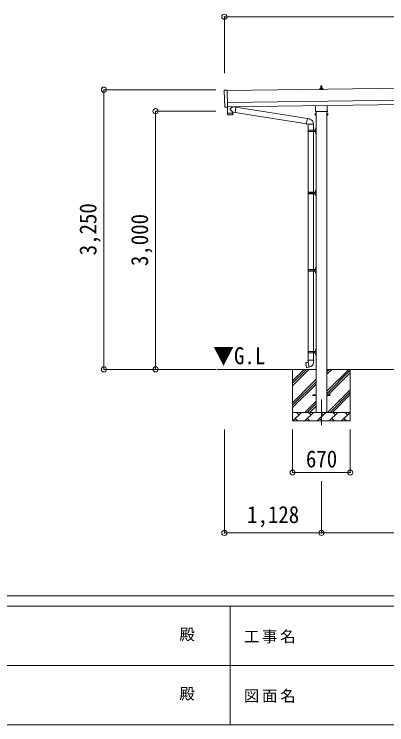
# Model space of a CAD drawing. Units: millimetres at full size, sheet at 1:60. Extents: x -16864 to 16864, y -11640 to 11640.
# Drawn here: x -3409 to 922, y -11640 to -3381 of the extents above; entities that cross this region are included whole.
import ezdxf
from ezdxf.enums import TextEntityAlignment as Align

# ---------------------------------------------------------------- set-up
doc = ezdxf.new("R2010")
doc.units = ezdxf.units.MM
doc.header["$LTSCALE"] = 60
doc.header["$PDMODE"] = 32
doc.header["$PDSIZE"] = 60
doc.linetypes.add('CHAIN1', pattern=[8, 5, -1, 1, -1])
for name, color, linetype, lineweight in [('0-1_Defpoints', 7, 'CHAIN1', 9), ('0-2_TEXT1', 4, 'Continuous', 9), ('0-3_SHAPE', 7, 'Continuous', 9), ('0-7_PARTS2', 7, 'Continuous', 9), ('0-8_TABLE1', 6, 'Continuous', 9), ('0-9_DIM1', 7, 'Continuous', 9), ('F-0', 7, 'Continuous', 9)]:
    doc.layers.add(name, color=color, linetype=linetype, lineweight=lineweight)
doc.styles.add('ＭＳ ゴシック', font='')
doc.styles.get('ＭＳ ゴシック').set_extended_font_data('MS Gothic')

msp = doc.modelspace()

# ---------------------------------------------------------------- linework, layer by layer
at = {"layer": '0-1_Defpoints'}
msp.add_line((162.19, -7858.64), (162.19, -8207.64), dxfattribs=at)
at = {"layer": '0-2_TEXT1'}
for p, q in [((4802.25, -4185.95), (-933.21, -4267.88)), ((144.24, -4254.88), (144.24, -4247.17)), ((180.74, -4254.88), (144.24, -4254.88)), ((144.62, -4246.38), (180.36, -4246.38)), ((145.01, -4246.2), (151.73, -4244.57)), ((152.11, -4244.38), (172.87, -4244.38)), ((152.49, -4243.6), (152.49, -4239.38)), ((153.49, -4239.38), (171.49, -4239.38)), ((156.49, -4239.38), (157.22, -4215.86)), ((158.22, -4214.88), (166.77, -4214.88)), ((167.77, -4215.86), (168.49, -4239.38)), ((172.49, -4243.6), (172.49, -4239.38)), ((179.98, -4246.2), (173.26, -4244.57)), ((180.74, -4254.88), (180.74, -4247.17)), ((-931.21, -4407.87), (4804.25, -4325.93)), ((-930.5, -4457.86), (4804.97, -4375.93)), ((93.89, -4498.87), (93.89, -4443.23)), ((230.49, -4441.28), (230.49, -4498.87)), ((-950.08, -4461.91), (-957, -4461.65)), ((88.19, -4537.14), (88.94, -4535.83)), ((88.19, -4537.14), (88.19, -4554.14)), ((95.19, -4540.73), (88.94, -4540.73)), ((92.19, -4507.64), (92.19, -4502.14)), ((230.12, -4511.14), (94.25, -4511.14)), ((99.69, -4511.14), (99.69, -8008.64)), ((224.69, -8008.64), (224.69, -4511.14)), ((229.19, -4540.73), (235.43, -4540.73)), ((232.19, -4502.14), (232.19, -4507.64)), ((236.19, -4537.14), (235.43, -4535.83)), ((236.19, -4537.14), (236.19, -4554.14)), ((88.19, -4554.14), (88.94, -4555.46)), ((95.19, -4550.55), (88.94, -4550.55)), ((95.19, -4555.46), (88.94, -4555.46)), ((97.69, -4554.84), (95.19, -4554.84)), ((226.69, -4554.84), (229.19, -4554.84)), ((229.19, -4550.55), (235.43, -4550.55)), ((229.19, -4555.46), (235.43, -4555.46)), ((236.19, -4554.14), (235.43, -4555.46)), ((62.19, -7804.14), (99.69, -7804.14)), ((62.19, -7813.14), (62.19, -7804.14)), ((62.19, -7804.14), (99.69, -7804.14)), ((62.19, -7813.14), (62.19, -7804.14)), ((62.19, -7813.14), (99.69, -7813.14)), ((62.19, -7813.14), (99.69, -7813.14)), ((224.69, -7804.14), (262.19, -7804.14)), ((224.69, -7804.14), (262.19, -7804.14)), ((224.69, -7813.14), (262.19, -7813.14)), ((224.69, -7813.14), (262.19, -7813.14)), ((262.19, -7813.14), (262.19, -7804.14)), ((262.19, -7813.14), (262.19, -7804.14))]:
    msp.add_line(p, q, dxfattribs=at)
for points in [[(-964.83, -4264.9), (-933.29, -4262.79), (-930.46, -4460.63)], [(-959.88, -4458.7), (-960.55, -4411.67), (-961.15, -4411.68)], [(-949.34, -4461.63), (-948.68, -4460.99), (-930.44, -4461.63)], [(95.19, -4555.46), (95.19, -4535.83), (88.94, -4535.83)], [(95.19, -4554.84), (95.19, -4536.44), (97.69, -4536.44)], [(229.19, -4554.84), (229.19, -4536.44), (226.69, -4536.44)], [(229.19, -4555.46), (229.19, -4535.83), (235.43, -4535.83)]]:
    msp.add_lwpolyline(points, dxfattribs=at)
for points in [[(97.69, -4556.14), (97.69, -4535.14), (99.69, -4535.14), (99.69, -4556.14)], [(226.69, -4556.14), (226.69, -4535.14), (224.69, -4535.14), (224.69, -4556.14)]]:
    msp.add_lwpolyline(points, close=True, dxfattribs=at)
for centre, radius, start, end in [((145.24, -4247.17), 1, 103.62699, 180), ((151.49, -4243.6), 1, 283.62699, 0), ((156.58, -4240.02), 4.13, 90, 171.17633), ((153.49, -4240.38), 1, 90, 180), ((158.22, -4215.88), 1, 90, 178.60509), ((165.83, -4239.38), 4.83, 133.60282, 180), ((159.16, -4239.38), 4.83, 0, 46.39718), ((166.77, -4215.88), 1, 1.39491, 90), ((168.41, -4240.02), 4.13, 8.82367, 90), ((171.49, -4240.38), 1, 0, 90), ((173.49, -4243.6), 1, 180, 256.37301), ((179.74, -4247.17), 1, 0, 76.37301), ((92.53, -4538.28), 4.34, 145.61575, 214.38425), ((104.43, -4545.64), 16.24, 162.41205, 197.58795), ((96.19, -4502.14), 4, 125.09963, 180), ((96.19, -4507.64), 4, 180, 194.47751), ((96.19, -4507.64), 4, 194.47751, 241.04498), ((228.19, -4507.64), 4, 298.95502, 345.52249), ((228.19, -4502.14), 4, 0, 54.90037), ((228.19, -4507.64), 4, 345.52249, 0), ((219.94, -4545.64), 16.24, 342.41205, 17.58795), ((231.84, -4538.28), 4.34, 325.61575, 34.38425), ((92.53, -4553), 4.34, 145.61575, 214.38425), ((231.84, -4553), 4.34, 325.61575, 34.38425)]:
    msp.add_arc(centre, radius, start, end, dxfattribs=at)
for centre, major_axis, ratio, start_param, end_param in [((-964.63, -4267.89), (-3, -0.04), 0.99863, 4.7647489, 6.2979817), ((-5729, -4406.39), (4762.89, 68.04), 0.99863, 6.2686928, 6.2979817), ((-961.22, -4407.28), (-4.41, -0.06), 0.99863, 6.2686928, 7.8539816), ((-956.88, -4458.65), (-2.15, -2.1), 0.9974, 5.5252311, 7.0411395), ((-950.03, -4460.91), (-0.717, -0.7), 0.9974, 0.7579542, 1.5707963)]:
    msp.add_ellipse(centre, major_axis=major_axis, ratio=ratio, start_param=start_param, end_param=end_param, dxfattribs=at)
at = {"layer": '0-3_SHAPE'}
for p, q in [((99.69, -7508.64), (-1054.26, -7508.64)), ((-172.81, -7508.64), (-172.81, -8108.64)), ((-172.81, -7642.12), (-39.33, -7508.64)), ((-172.81, -7698.69), (17.24, -7508.64)), ((-172.81, -7670.41), (-11.05, -7508.64)), ((3299.69, -7508.64), (224.69, -7508.64)), ((224.69, -7565.75), (281.79, -7508.64)), ((224.69, -7537.47), (253.51, -7508.64)), ((224.69, -7763.74), (479.78, -7508.64)), ((497.19, -7508.64), (497.19, -8108.64)), ((224.69, -7792.02), (497.19, -7519.52)), ((224.69, -7820.31), (497.19, -7547.81)), ((-172.81, -7896.68), (99.69, -7624.18)), ((-172.81, -7924.97), (99.69, -7652.47)), ((-172.81, -7953.25), (99.69, -7680.75)), ((234.34, -8008.64), (497.19, -7745.8)), ((262.63, -8008.64), (497.19, -7774.08)), ((290.91, -8008.64), (497.19, -7802.37)), ((-30.22, -8008.64), (99.69, -7878.74)), ((-1.93, -8008.64), (99.69, -7907.02)), ((-172.81, -8008.64), (497.19, -8008.64)), ((-170.66, -8108.64), (-70.66, -8008.64)), ((-99.21, -8037.2), (-127.76, -8008.64)), ((-29.24, -8108.64), (70.76, -8008.64)), ((42.21, -8037.2), (13.66, -8008.64)), ((26.35, -8008.64), (99.69, -7935.31)), ((112.19, -8108.64), (212.19, -8008.64)), ((183.63, -8037.2), (155.08, -8008.64)), ((253.61, -8108.64), (353.61, -8008.64)), ((325.05, -8037.2), (296.5, -8008.64)), ((395.03, -8108.64), (495.03, -8008.64)), ((466.47, -8037.2), (437.92, -8008.64)), ((-142.1, -8080.09), (-113.55, -8108.64)), ((-0.68, -8080.09), (27.87, -8108.64)), ((140.74, -8080.09), (169.29, -8108.64)), ((282.16, -8080.09), (310.71, -8108.64)), ((423.58, -8080.09), (452.13, -8108.64)), ((497.19, -8108.64), (-172.81, -8108.64))]:
    msp.add_line(p, q, dxfattribs=at)
at = {"layer": '0-8_TABLE1'}
for p, q in [((-965.81, -3411), (-965.81, -4065.33)), ((10893.19, -3411), (-965.81, -3411)), ((-2365.81, -4258.35), (-1065.12, -4258.35)), ((-2365.81, -4258.35), (-2365.81, -7508.64)), ((-1765.81, -4508.64), (-1065.12, -4508.64)), ((-1765.81, -4508.64), (-1765.81, -7508.64)), ((-2365.81, -7508.64), (-1065.12, -7508.64)), ((-966.12, -9409.64), (-966.12, -8207.64)), ((-172.81, -8707.64), (-172.81, -8207.64)), ((497.19, -8707.64), (497.19, -8207.64)), ((-172.81, -8707.64), (497.19, -8707.64)), ((162.19, -9409.64), (162.19, -8809.64)), ((162.19, -9409.64), (-966.12, -9409.64)), ((3362.19, -9409.64), (162.19, -9409.64))]:
    msp.add_line(p, q, dxfattribs=at)
for p in [(-965.81, -3411), (-2365.81, -4258.35), (-1765.81, -4508.64), (-2365.81, -7508.64), (-1765.81, -7508.64), (-172.81, -8707.64), (497.19, -8707.64), (-966.12, -9409.64), (162.19, -9409.64)]:
    msp.add_point(p, dxfattribs=at)
at = {"layer": '0-9_DIM1'}
for p, q in [((-869.05, -4456.98), (-896.7, -4479.5)), ((-831.43, -4460.99), (-857.27, -4456.82)), ((-930.46, -4460.63), (-930.44, -4461.63)), ((-929.81, -4533.86), (-929.4, -4546.91)), ((-925.33, -4532.8), (-925.3, -4533.8)), ((-866.01, -4519.93), (-896.88, -4486.83)), ((-870.33, -4532.01), (-870.34, -4533.01)), ((-866.01, -4519.93), (-841.6, -4523.88)), ((-866.01, -4519.93), (-865.83, -4531.95)), ((-831.43, -4460.99), (-841.6, -4523.88)), ((-841.3, -4522.06), (-11.8, -4654.13)), ((-831.73, -4462.83), (-1.38, -4595.03)), ((-868.82, -4548.99), (-926.35, -4549.81)), ((-12.12, -4655.94), (-6.59, -4624.58)), ((-1.06, -4593.21), (-6.59, -4624.58)), ((-1.06, -4593.21), (0.09, -4591.23)), ((0.09, -4591.23), (3.65, -4591.86)), ((3.65, -4591.86), (4.06, -4594.21)), ((18.58, -4597.03), (20.26, -4598.66)), ((20.26, -4598.66), (22.38, -4599.11)), ((-12.12, -4655.94), (-11.72, -4658.2)), ((-12.12, -4655.94), (-6.97, -4656.76)), ((-11.72, -4658.2), (-8.16, -4658.83)), ((-8.16, -4658.83), (-6.97, -4656.76)), ((-6.97, -4656.76), (7.64, -4659.07)), ((7.64, -4659.07), (9.84, -4658.09)), ((70.14, -4658.49), (8.96, -4658.49)), ((9.69, -4658.49), (9.69, -4727.78)), ((69.69, -4658.49), (69.69, -4727.78)), ((95.69, -4704.78), (98.69, -4703.28)), ((95.69, -4704.78), (95.69, -4736.78)), ((98.69, -4703.28), (98.69, -4736.78)), ((98.69, -4703.28), (99.69, -4703.28)), ((99.69, -4703.28), (99.69, -4736.78)), ((6.69, -4729.78), (57.02, -4729.78)), ((6.69, -4743.78), (57.02, -4743.78)), ((7.69, -4727.78), (93.69, -4727.78)), ((7.69, -4727.78), (7.69, -4729.78)), ((7.69, -4745.78), (7.69, -4743.78)), ((7.69, -4745.78), (93.69, -4745.78)), ((9.69, -4727.56), (9.69, -6349.64)), ((66.69, -4727.78), (66.69, -4732.28)), ((66.69, -4732.28), (68.69, -4732.28)), ((66.69, -4745.78), (66.69, -4741.28)), ((66.69, -4741.28), (68.69, -4741.28)), ((68.69, -4732.28), (68.69, -4736.78)), ((68.69, -4741.28), (68.69, -4736.78)), ((69.69, -4727.56), (69.69, -6349.64)), ((74.69, -4727.78), (74.69, -4736.78)), ((74.69, -4732.28), (77.69, -4732.28)), ((74.69, -4745.78), (74.69, -4736.78)), ((74.69, -4741.28), (77.69, -4741.28)), ((77.69, -4732.28), (77.69, -4736.78)), ((77.69, -4741.28), (77.69, -4736.78)), ((93.38, -4710.63), (95.43, -4711.63)), ((93.38, -4758.63), (95.43, -4759.63)), ((94.65, -4708.63), (95.29, -4708.63)), ((94.65, -4708.63), (94.65, -4716.93)), ((94.65, -4716.93), (95.29, -4716.93)), ((94.65, -4756.63), (95.29, -4756.63)), ((94.65, -4756.63), (94.65, -4764.93)), ((94.65, -4764.93), (95.29, -4764.93)), ((95.29, -4708.63), (95.29, -4716.93)), ((95.29, -4708.63), (95.69, -4709.03)), ((95.29, -4716.93), (95.69, -4716.53)), ((95.29, -4756.63), (95.29, -4764.93)), ((95.29, -4756.63), (95.69, -4757.03)), ((95.29, -4764.93), (95.69, -4764.53)), ((95.43, -4711.63), (96.04, -4712.78)), ((95.43, -4759.63), (96.04, -4760.78)), ((95.69, -4709.03), (95.69, -4716.53)), ((95.69, -4768.78), (95.69, -4736.78)), ((95.69, -4757.03), (95.69, -4764.53)), ((95.69, -4768.78), (98.69, -4770.28)), ((98.69, -4770.28), (98.69, -4736.78)), ((98.69, -4770.28), (99.69, -4770.28)), ((99.69, -4770.28), (99.69, -4736.78)), ((10.19, -5449.64), (10.19, -5451.64)), ((10.19, -5449.64), (93.69, -5449.64)), ((69.19, -5449.64), (69.19, -5454.14)), ((77.19, -5449.64), (77.19, -5458.64)), ((93.38, -5432.49), (95.43, -5433.49)), ((94.65, -5430.49), (95.29, -5430.49)), ((94.65, -5430.49), (94.65, -5438.79)), ((94.65, -5438.79), (95.29, -5438.79)), ((95.29, -5430.49), (95.29, -5438.79)), ((95.29, -5430.49), (95.69, -5430.89)), ((95.29, -5438.79), (95.69, -5438.39)), ((95.43, -5433.49), (96.04, -5434.64)), ((95.69, -5426.64), (98.69, -5425.14)), ((95.69, -5426.64), (95.69, -5458.64)), ((95.69, -5430.89), (95.69, -5438.39)), ((98.69, -5425.14), (98.69, -5458.64)), ((98.69, -5425.14), (99.69, -5425.14)), ((99.69, -5425.14), (99.69, -5458.64)), ((9.19, -5451.64), (59.52, -5451.64)), ((9.19, -5465.64), (59.52, -5465.64)), ((10.19, -5467.64), (10.19, -5465.64)), ((10.19, -5467.64), (93.69, -5467.64)), ((69.19, -5454.14), (71.19, -5454.14)), ((69.19, -5467.64), (69.19, -5463.14)), ((69.19, -5463.14), (71.19, -5463.14)), ((71.19, -5454.14), (71.19, -5458.64)), ((71.19, -5463.14), (71.19, -5458.64)), ((77.19, -5454.14), (80.19, -5454.14)), ((77.19, -5467.64), (77.19, -5458.64)), ((77.19, -5463.14), (80.19, -5463.14)), ((80.19, -5454.14), (80.19, -5458.64)), ((80.19, -5463.14), (80.19, -5458.64)), ((93.38, -5480.49), (95.43, -5481.49)), ((94.65, -5478.49), (95.29, -5478.49)), ((94.65, -5478.49), (94.65, -5486.79)), ((94.65, -5486.79), (95.29, -5486.79)), ((95.29, -5478.49), (95.29, -5486.79)), ((95.29, -5478.49), (95.69, -5478.89)), ((95.29, -5486.79), (95.69, -5486.39)), ((95.43, -5481.49), (96.04, -5482.64)), ((95.69, -5490.64), (95.69, -5458.64)), ((95.69, -5478.89), (95.69, -5486.39)), ((95.69, -5490.64), (98.69, -5492.14)), ((98.69, -5492.14), (98.69, -5458.64)), ((98.69, -5492.14), (99.69, -5492.14)), ((99.69, -5492.14), (99.69, -5458.64)), ((9.19, -6351.64), (59.52, -6351.64)), ((10.19, -6349.64), (10.19, -6351.64)), ((10.19, -6349.64), (93.69, -6349.64)), ((69.19, -6349.64), (69.19, -6354.14)), ((69.19, -6354.14), (71.19, -6354.14)), ((71.19, -6354.14), (71.19, -6358.64)), ((71.19, -6363.14), (71.19, -6358.64)), ((77.19, -6349.64), (77.19, -6358.64)), ((77.19, -6354.14), (80.19, -6354.14)), ((77.19, -6367.64), (77.19, -6358.64)), ((80.19, -6354.14), (80.19, -6358.64)), ((80.19, -6363.14), (80.19, -6358.64)), ((93.38, -6332.49), (95.43, -6333.49)), ((94.65, -6330.49), (95.29, -6330.49)), ((94.65, -6330.49), (94.65, -6338.79)), ((94.65, -6338.79), (95.29, -6338.79)), ((95.29, -6330.49), (95.29, -6338.79)), ((95.29, -6330.49), (95.69, -6330.89)), ((95.29, -6338.79), (95.69, -6338.39)), ((95.43, -6333.49), (96.04, -6334.64)), ((95.69, -6326.64), (98.69, -6325.14)), ((95.69, -6326.64), (95.69, -6358.64)), ((95.69, -6330.89), (95.69, -6338.39)), ((95.69, -6390.64), (95.69, -6358.64)), ((98.69, -6325.14), (98.69, -6358.64)), ((98.69, -6325.14), (99.69, -6325.14)), ((98.69, -6392.14), (98.69, -6358.64)), ((99.69, -6325.14), (99.69, -6358.64)), ((99.69, -6392.14), (99.69, -6358.64)), ((9.19, -6365.64), (59.52, -6365.64)), ((9.69, -6367.63), (9.69, -7299.64)), ((10.19, -6367.64), (10.19, -6365.64)), ((10.19, -6367.64), (93.69, -6367.64)), ((69.19, -6367.64), (69.19, -6363.14)), ((69.19, -6363.14), (71.19, -6363.14)), ((69.69, -6367.63), (69.69, -7299.64)), ((77.19, -6363.14), (80.19, -6363.14)), ((93.38, -6380.49), (95.43, -6381.49)), ((94.65, -6378.49), (95.29, -6378.49)), ((94.65, -6378.49), (94.65, -6386.79)), ((94.65, -6386.79), (95.29, -6386.79)), ((95.29, -6378.49), (95.29, -6386.79)), ((95.29, -6378.49), (95.69, -6378.89)), ((95.29, -6386.79), (95.69, -6386.39)), ((95.43, -6381.49), (96.04, -6382.64)), ((95.69, -6378.89), (95.69, -6386.39)), ((95.69, -6390.64), (98.69, -6392.14)), ((98.69, -6392.14), (99.69, -6392.14)), ((6.69, -7301.64), (57.02, -7301.64)), ((6.69, -7315.64), (57.02, -7315.64)), ((7.69, -7299.64), (93.69, -7299.64)), ((7.69, -7299.64), (7.69, -7301.64)), ((7.69, -7317.64), (7.69, -7315.64)), ((7.69, -7317.64), (93.69, -7317.64)), ((9.69, -7317.64), (9.69, -7402.57)), ((66.69, -7299.64), (66.69, -7304.14)), ((66.69, -7304.14), (68.69, -7304.14)), ((66.69, -7317.64), (66.69, -7313.14)), ((66.69, -7313.14), (68.69, -7313.14)), ((68.69, -7304.14), (68.69, -7308.64)), ((68.69, -7313.14), (68.69, -7308.64)), ((69.69, -7317.64), (69.69, -7402.57)), ((74.69, -7299.64), (74.69, -7308.64)), ((74.69, -7304.14), (77.69, -7304.14)), ((74.69, -7317.64), (74.69, -7308.64)), ((74.69, -7313.14), (77.69, -7313.14)), ((77.69, -7304.14), (77.69, -7308.64)), ((77.69, -7313.14), (77.69, -7308.64)), ((93.38, -7282.49), (95.43, -7283.49)), ((93.38, -7330.49), (95.43, -7331.49)), ((94.65, -7280.49), (95.29, -7280.49)), ((94.65, -7280.49), (94.65, -7288.79)), ((94.65, -7288.79), (95.29, -7288.79)), ((94.65, -7328.49), (95.29, -7328.49)), ((94.65, -7328.49), (94.65, -7336.79)), ((94.65, -7336.79), (95.29, -7336.79)), ((95.29, -7280.49), (95.29, -7288.79)), ((95.29, -7280.49), (95.69, -7280.89)), ((95.29, -7288.79), (95.69, -7288.39)), ((95.29, -7328.49), (95.29, -7336.79)), ((95.29, -7328.49), (95.69, -7328.89)), ((95.29, -7336.79), (95.69, -7336.39)), ((95.43, -7283.49), (96.04, -7284.64)), ((95.43, -7331.49), (96.04, -7332.64)), ((95.69, -7276.64), (98.69, -7275.14)), ((95.69, -7276.64), (95.69, -7308.64)), ((95.69, -7280.89), (95.69, -7288.39)), ((95.69, -7340.64), (95.69, -7308.64)), ((95.69, -7328.89), (95.69, -7336.39)), ((95.69, -7340.64), (98.69, -7342.14)), ((98.69, -7275.14), (98.69, -7308.64)), ((98.69, -7275.14), (99.69, -7275.14)), ((98.69, -7342.14), (98.69, -7308.64)), ((98.69, -7342.14), (99.69, -7342.14)), ((99.69, -7275.14), (99.69, -7308.64)), ((99.69, -7342.14), (99.69, -7308.64)), ((-18.77, -7431.02), (-19.58, -7432.19)), ((-19.58, -7432.19), (-9.96, -7486.75)), ((9.09, -7425.77), (-18.77, -7431.02)), ((-6.03, -7428.42), (-6.24, -7428.66)), ((7.84, -7402.57), (5.69, -7403.35)), ((5.69, -7403.35), (5.69, -7406.97)), ((5.69, -7406.97), (7.93, -7407.78)), ((7.84, -7402.57), (39.69, -7402.57)), ((7.84, -7402.57), (7.93, -7407.78)), ((7.93, -7407.78), (8.18, -7422.57)), ((8.18, -7422.57), (9.54, -7424.57)), ((19.45, -7483.07), (9.31, -7425.59)), ((9.34, -7424.77), (9.34, -7425.48)), ((9.54, -7424.57), (9.5, -7424.57)), ((71.54, -7402.57), (39.69, -7402.57)), ((69.87, -7424.51), (69.8, -7426.67)), ((71.19, -7422.57), (69.87, -7424.51)), ((73.69, -7406.97), (71.44, -7407.78)), ((71.54, -7402.57), (73.69, -7403.35)), ((73.69, -7403.35), (73.69, -7406.97)), ((4.06, -7485.66), (3.78, -7485.5)), ((19.75, -7483.83), (19.51, -7483.17))]:
    msp.add_line(p, q, dxfattribs=at)
for points in [[(-930.85, -4461.62), (-929.83, -4532.86), (-865.83, -4531.95)], [(-865.86, -4546), (-865.82, -4532.95), (-929.81, -4533.86)], [(-1.06, -4593.21), (4.06, -4594.21), (18.58, -4597.03)], [(93.38, -4714.93), (95.43, -4713.93), (96.04, -4712.78)], [(93.38, -4762.93), (95.43, -4761.93), (96.04, -4760.78)], [(93.38, -5436.79), (95.43, -5435.79), (96.04, -5434.64)], [(93.38, -5484.79), (95.43, -5483.79), (96.04, -5482.64)], [(93.38, -6336.79), (95.43, -6335.79), (96.04, -6334.64)], [(93.38, -6384.79), (95.43, -6383.79), (96.04, -6382.64)], [(93.38, -7286.79), (95.43, -7285.79), (96.04, -7284.64)], [(93.38, -7334.79), (95.43, -7333.79), (96.04, -7332.64)], [(-3.79, -7428.2), (-4.07, -7428.05), (-6.03, -7428.42)], [(71.54, -7402.57), (71.44, -7407.78), (71.19, -7422.57)], [(19.18, -7482.97), (-8.8, -7487.57), (-9.96, -7486.75)], [(6.25, -7485.1), (6.03, -7485.34), (4.06, -7485.66)]]:
    msp.add_lwpolyline(points, dxfattribs=at)
for centre, radius, start, end in [((-893.39, -4483.24), 5, 131.47396, 225.79244), ((-926.4, -4546.81), 3, 181.81845, 270.86677), ((-868.86, -4545.99), 3, 270.81845, 359.81845), ((9.84, -4658.09), 60.3, 359.62495, 78), ((55.44, -4736.78), 49.25, 171.82876, 180.00002), ((55.44, -4736.78), 49.25, 180.00002, 188.17127), ((57.02, -4727.78), 2, 270, 359.99998), ((57.02, -4745.78), 2, 0.00005, 90.00004), ((98.98, -4712.78), 6, 136.21765, 223.78235), ((98.98, -4760.78), 6, 136.21765, 223.78235), ((93.69, -4725.78), 2, 270, 359.99998), ((93.69, -4747.78), 2, 0.00005, 90.00004), ((59.52, -5449.64), 2, 270, 359.99998), ((98.98, -5434.64), 6, 136.21765, 223.78235), ((93.69, -5447.64), 2, 270, 359.99998), ((57.94, -5458.64), 49.25, 171.82876, 180.00002), ((57.94, -5458.64), 49.25, 180.00002, 188.17127), ((59.52, -5467.64), 2, 0.00005, 90.00004), ((98.98, -5482.64), 6, 136.21765, 223.78235), ((93.69, -5469.64), 2, 0.00005, 90.00004), ((57.94, -6358.64), 49.25, 171.82876, 180.00002), ((57.94, -6358.64), 49.25, 180.00002, 188.17127), ((59.52, -6349.64), 2, 270, 359.99998), ((98.98, -6334.64), 6, 136.21765, 223.78235), ((93.69, -6347.64), 2, 270, 359.99998), ((59.52, -6367.64), 2, 0.00005, 90.00004), ((98.98, -6382.64), 6, 136.21765, 223.78235), ((93.69, -6369.64), 2, 0.00005, 90.00004), ((55.44, -7308.64), 49.25, 171.82876, 180.00002), ((55.44, -7308.64), 49.25, 180.00002, 188.17127), ((57.02, -7299.64), 2, 270, 359.99998), ((57.02, -7317.64), 2, 0.00005, 90.00004), ((98.98, -7284.64), 6, 136.21765, 223.78235), ((98.98, -7332.64), 6, 136.21765, 223.78235), ((93.69, -7297.64), 2, 270, 359.99998), ((93.69, -7319.64), 2, 0.00005, 90.00004), ((9.04, -7425.48), 0.3, 280.66842, 0), ((9.54, -7424.77), 0.2, 100, 180), ((9.54, -7424.57), 60.3, 279.96938, 358), ((19.23, -7483.27), 0.3, 20, 99.33158), ((19.94, -7483.76), 0.2, 200, 279.96938)]:
    msp.add_arc(centre, radius, start, end, dxfattribs=at)
at = {"layer": 'F-0', "color": 5, "lineweight": 5}
for p, q in [((-16864.12, -10140), (16015.88, -10140)), ((-16864.12, -10260), (10682.37, -10260)), ((-897.63, -10260), (-897.63, -11640)), ((-6897.63, -10950), (5402.37, -10950)), ((-16864.12, -11640), (16015.88, -11640))]:
    msp.add_line(p, q, dxfattribs=at)

# ---------------------------------------------------------------- texts
at = {"layer": '0-7_PARTS2', "style": 'ＭＳ ゴシック', "width": 0.9}
msp.add_text('▼G.L', height=197.9, dxfattribs=at).set_placement((-1096.98, -7508.92), align=Align.BOTTOM_LEFT)
at = {"layer": '0-8_TABLE1', "color": 7, "style": 'ＭＳ ゴシック', "width": 0.9}
for s, p in [('3,250', (-2393.31, -6183.5)), ('3,000', (-1793.31, -6308.64))]:
    msp.add_text(s, height=197.9, rotation=90, dxfattribs=at).set_placement(p, align=Align.BOTTOM_LEFT)
for s, p in [('670', (-17.81, -8707.64)), ('1,128', (-701.97, -9354.64))]:
    msp.add_text(s, height=197.9, dxfattribs=at).set_placement(p, align=Align.BOTTOM_LEFT)
at = {"layer": 'F-0', "style": 'ＭＳ ゴシック'}
for p in [(-1489.06, -10695), (-1489.06, -11385)]:
    msp.add_text('殿', height=132, dxfattribs=at).set_placement(p, align=Align.BOTTOM_LEFT)
at = {"layer": 'F-0', "char_height": 132, "attachment_point": 7, "style": 'ＭＳ ゴシック'}
for s, insert in [('\\T1.17;工事名', (-739.42, -10695)), ('\\T1.17;図面名', (-739.42, -11385))]:
    msp.add_mtext(s, dxfattribs=dict(at, insert=insert))

doc.saveas('drawing.dxf')
